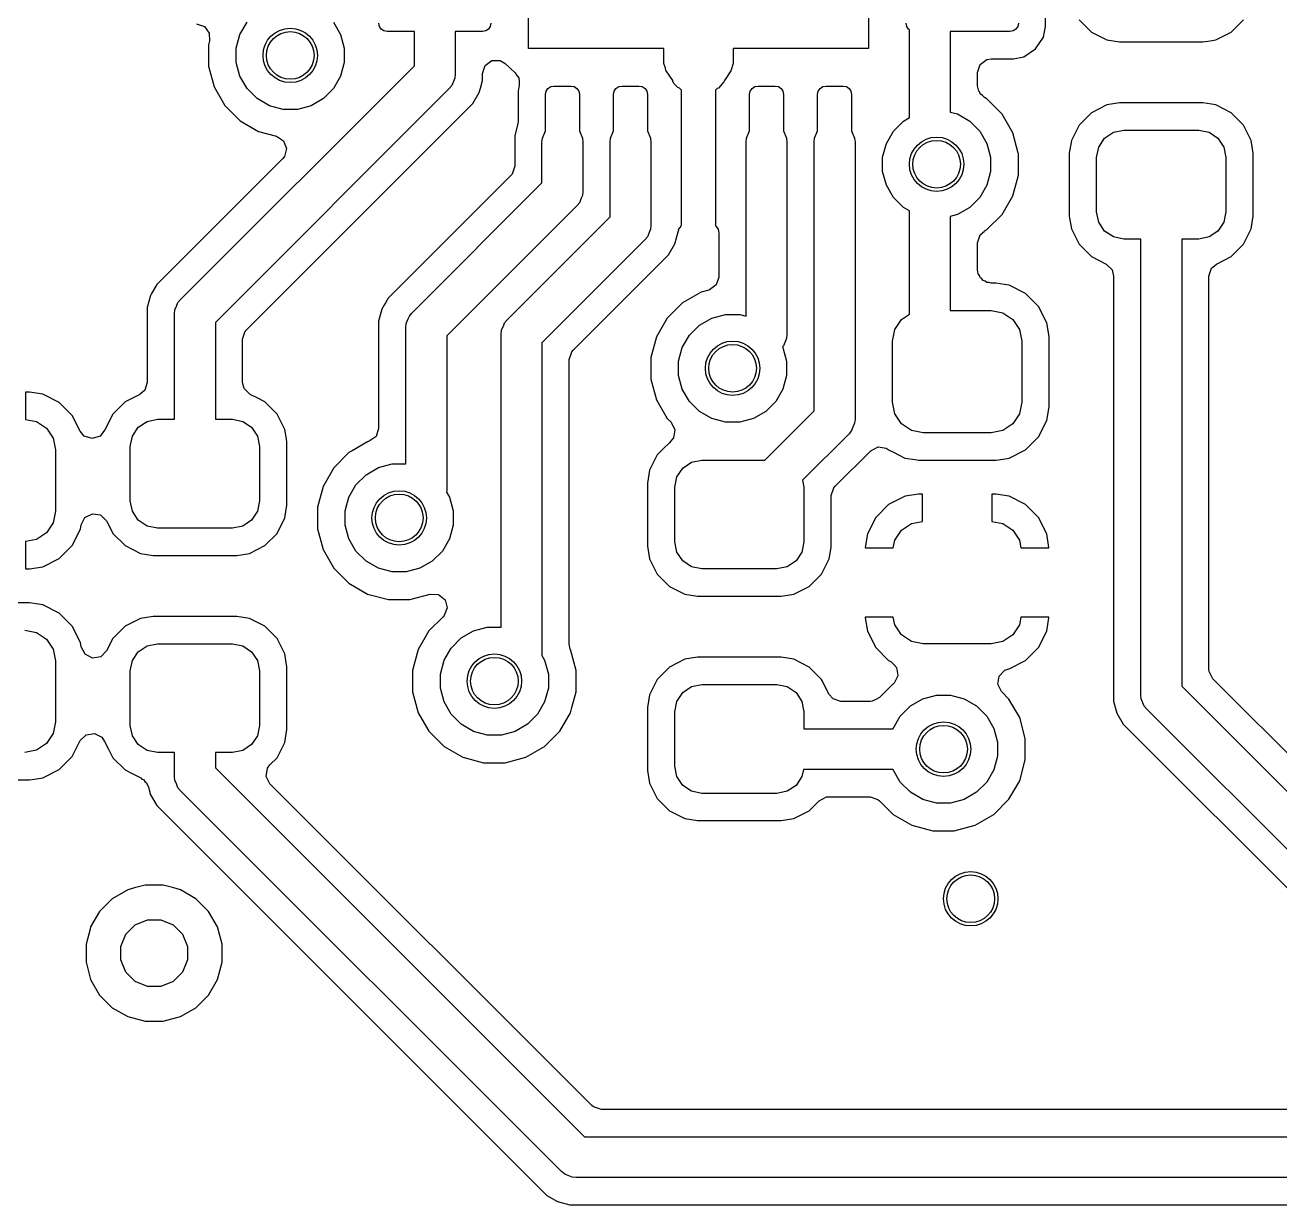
# Model space of a CAD drawing. Extents: x 5.36 to 6.5, y -4.55 to -3.35.
# Drawn here: x 5.8446 to 6.2075, y -4.3484 to -4.007 of the extents above; entities that cross this region are included whole.
import ezdxf

# ---------------------------------------------------------------- set-up
doc = ezdxf.new("R2010")
doc.units = 0
doc.header["$MEASUREMENT"] = 0
doc.layers.add('BLACK', color=7, linetype='CONTINUOUS')

msp = doc.modelspace()

# ---------------------------------------------------------------- linework, layer by layer
at = {"layer": 'BLACK', "linetype": 'CONTINUOUS'}
for p, q in [((5.99016, -4.01378), (5.99016, -3.91535)), ((6.08858, -3.91535), (6.08858, -4.01378)), ((6.13978, -4.00742), (6.13978, -4.00264)), ((5.89416, -4.00659), (5.89645, -4.00734)), ((5.90671, -4.00972), (5.90877, -4.00616)), ((5.93375, -4.00616), (5.93581, -4.00972)), ((5.94704, -4.00734), (5.94685, -4.0064)), ((5.97933, -4.0064), (5.97914, -4.00734)), ((6.0996, -4.00734), (6.09941, -4.0064)), ((6.13189, -4.0064), (6.1317, -4.00734)), ((6.14949, -4.00545), (6.15302, -4.00898)), ((6.19344, -4.00898), (6.19697, -4.00545)), ((5.89645, -4.00734), (5.89786, -4.00929)), ((5.89786, -4.00929), (5.89792, -4.0115)), ((5.90565, -4.01369), (5.90671, -4.00972)), ((5.93581, -4.00972), (5.93687, -4.01369)), ((5.94757, -4.00814), (5.94704, -4.00734)), ((5.94837, -4.00867), (5.94757, -4.00814)), ((5.94931, -4.00886), (5.94837, -4.00867)), ((5.95719, -4.00886), (5.94931, -4.00886)), ((5.95719, -4.01872), (5.95719, -4.00886)), ((5.97687, -4.00886), (5.969, -4.00886)), ((5.969, -4.00886), (5.969, -4.02116)), ((5.97781, -4.00867), (5.97687, -4.00886)), ((5.97861, -4.00814), (5.97781, -4.00867)), ((5.97914, -4.00734), (5.97861, -4.00814)), ((6.10013, -4.00814), (6.0996, -4.00734)), ((6.10039, -4.00831), (6.10013, -4.00814)), ((6.10039, -4.03375), (6.10039, -4.00831)), ((6.12943, -4.00886), (6.1122, -4.00886)), ((6.1122, -4.00886), (6.1122, -4.03214)), ((6.13037, -4.00867), (6.12943, -4.00886)), ((6.13117, -4.00814), (6.13037, -4.00867)), ((6.1317, -4.00734), (6.13117, -4.00814)), ((6.13689, -4.01386), (6.13918, -4.01044)), ((6.13918, -4.01044), (6.13978, -4.00742)), ((6.15302, -4.00898), (6.15747, -4.01125)), ((6.18899, -4.01125), (6.19344, -4.00898)), ((5.89792, -4.0115), (5.89762, -4.01264)), ((5.89762, -4.01264), (5.89762, -4.01886)), ((5.90565, -4.0178), (5.90565, -4.01369)), ((5.93687, -4.01369), (5.93687, -4.0178)), ((6.02937, -4.01378), (5.99016, -4.01378)), ((6.02937, -4.01806), (6.02937, -4.01378)), ((6.08858, -4.01378), (6.04937, -4.01378)), ((6.04937, -4.01378), (6.04937, -4.01806)), ((6.13347, -4.01615), (6.13689, -4.01386)), ((6.15747, -4.01125), (6.16116, -4.01183)), ((6.16116, -4.01183), (6.1853, -4.01183)), ((6.1853, -4.01183), (6.18738, -4.0115)), ((6.1853, -4.01183), (6.1853, -4.01183)), ((6.1853, -4.01183), (6.1853, -4.01183)), ((6.18738, -4.0115), (6.18899, -4.01125)), ((6.18899, -4.01125), (6.18899, -4.01125)), ((6.18899, -4.01125), (6.18899, -4.01125)), ((5.90671, -4.02177), (5.90565, -4.0178)), ((5.93687, -4.0178), (5.93581, -4.02177)), ((5.97763, -4.01865), (5.97958, -4.01724)), ((5.97958, -4.01724), (5.98199, -4.01724)), ((5.98199, -4.01724), (5.98343, -4.01808)), ((5.98343, -4.01808), (5.98633, -4.02075)), ((6.0298, -4.01946), (6.02937, -4.01806)), ((6.04937, -4.01806), (6.04871, -4.02022)), ((6.12084, -4.01836), (6.12279, -4.01694)), ((6.12279, -4.01694), (6.124, -4.01675)), ((6.124, -4.01675), (6.13045, -4.01675)), ((6.13045, -4.01675), (6.13347, -4.01615)), ((6.13045, -4.01675), (6.13045, -4.01675)), ((5.88952, -4.08638), (5.95719, -4.01872)), ((5.89762, -4.01886), (5.89923, -4.02487)), ((5.90877, -4.02533), (5.90671, -4.02177)), ((5.93581, -4.02177), (5.93375, -4.02533)), ((5.969, -4.02116), (5.96888, -4.02231)), ((5.97689, -4.02094), (5.97763, -4.01865)), ((5.97689, -4.02298), (5.97689, -4.02094)), ((5.98633, -4.02075), (5.98678, -4.02155)), ((5.98678, -4.02155), (5.98735, -4.02227)), ((6.02996, -4.02012), (6.0298, -4.01946)), ((6.02999, -4.02017), (6.02996, -4.02012)), ((6.0319, -4.02303), (6.02999, -4.02017)), ((6.04871, -4.02022), (6.04684, -4.02303)), ((6.1201, -4.02065), (6.12084, -4.01836)), ((6.1201, -4.02454), (6.1201, -4.02065)), ((5.89923, -4.02487), (5.90234, -4.03026)), ((5.96727, -4.02534), (5.89961, -4.093)), ((5.91167, -4.02824), (5.90877, -4.02533)), ((5.93375, -4.02533), (5.93085, -4.02824)), ((5.968, -4.02444), (5.96727, -4.02534)), ((5.96888, -4.02231), (5.968, -4.02444)), ((5.97595, -4.02649), (5.97629, -4.02521)), ((5.97629, -4.02521), (5.97689, -4.02298)), ((5.98752, -4.02438), (5.98719, -4.02605)), ((5.98735, -4.02227), (5.98738, -4.0226)), ((5.98738, -4.0226), (5.98752, -4.02285)), ((5.98752, -4.02285), (5.98744, -4.02346)), ((5.98744, -4.02346), (5.98752, -4.02438)), ((5.99527, -4.02613), (5.9958, -4.02533)), ((5.9958, -4.02533), (5.9966, -4.02479)), ((5.9966, -4.02479), (5.99754, -4.02461)), ((5.99754, -4.02461), (6.00246, -4.02461)), ((6.00246, -4.02461), (6.0034, -4.02479)), ((6.0034, -4.02479), (6.0042, -4.02533)), ((6.0042, -4.02533), (6.00473, -4.02613)), ((6.01495, -4.02613), (6.01548, -4.02533)), ((6.01548, -4.02533), (6.01628, -4.02479)), ((6.01628, -4.02479), (6.01722, -4.02461)), ((6.01722, -4.02461), (6.02215, -4.02461)), ((6.02215, -4.02461), (6.02309, -4.02479)), ((6.02309, -4.02479), (6.02389, -4.02533)), ((6.02389, -4.02533), (6.02442, -4.02613)), ((6.03196, -4.02334), (6.0319, -4.02303)), ((6.03234, -4.02395), (6.03196, -4.02334)), ((6.03336, -4.02504), (6.03234, -4.02395)), ((6.03387, -4.02521), (6.03336, -4.02504)), ((6.03445, -4.02579), (6.03387, -4.02521)), ((6.04476, -4.02532), (6.04429, -4.02579)), ((6.04513, -4.02521), (6.04476, -4.02532)), ((6.04669, -4.02338), (6.04513, -4.02521)), ((6.04684, -4.02303), (6.04669, -4.02338)), ((6.05432, -4.02613), (6.05485, -4.02533)), ((6.05485, -4.02533), (6.05565, -4.02479)), ((6.05565, -4.02479), (6.05659, -4.02461)), ((6.05659, -4.02461), (6.06152, -4.02461)), ((6.06152, -4.02461), (6.06246, -4.02479)), ((6.06246, -4.02479), (6.06326, -4.02533)), ((6.06326, -4.02533), (6.06379, -4.02613)), ((6.07401, -4.02613), (6.07454, -4.02533)), ((6.07454, -4.02533), (6.07534, -4.02479)), ((6.07534, -4.02479), (6.07628, -4.02461)), ((6.07628, -4.02461), (6.0812, -4.02461)), ((6.0812, -4.02461), (6.08214, -4.02479)), ((6.08214, -4.02479), (6.08294, -4.02533)), ((6.08294, -4.02533), (6.08347, -4.02613)), ((6.12044, -4.02612), (6.1201, -4.02454)), ((5.91523, -4.0303), (5.91167, -4.02824)), ((5.93085, -4.02824), (5.92729, -4.0303)), ((5.97413, -4.02963), (5.97595, -4.02649)), ((5.98719, -4.02605), (5.98719, -4.03484)), ((5.99508, -4.02707), (5.99527, -4.02613)), ((5.99508, -4.03759), (5.99508, -4.02707)), ((6.00473, -4.02613), (6.00492, -4.02707)), ((6.00492, -4.02707), (6.00492, -4.03759)), ((6.01476, -4.02707), (6.01495, -4.02613)), ((6.01476, -4.03759), (6.01476, -4.02707)), ((6.02442, -4.02613), (6.02461, -4.02707)), ((6.02461, -4.02707), (6.02461, -4.03759)), ((6.03445, -4.0648), (6.03445, -4.02579)), ((6.04429, -4.02579), (6.04429, -4.06502)), ((6.05413, -4.02707), (6.05432, -4.02613)), ((6.05413, -4.03759), (6.05413, -4.02707)), ((6.06379, -4.02613), (6.06398, -4.02707)), ((6.06398, -4.02707), (6.06398, -4.03759)), ((6.07382, -4.02707), (6.07401, -4.02613)), ((6.07382, -4.03759), (6.07382, -4.02707)), ((6.08347, -4.02613), (6.08366, -4.02707)), ((6.08366, -4.02707), (6.08366, -4.03759)), ((6.12071, -4.02643), (6.12044, -4.02612)), ((6.12084, -4.02683), (6.12071, -4.02643)), ((6.1215, -4.02731), (6.12084, -4.02683)), ((6.12205, -4.02791), (6.1215, -4.02731)), ((6.12256, -4.02821), (6.12205, -4.02791)), ((6.12276, -4.02833), (6.12256, -4.02821)), ((6.12717, -4.03273), (6.12276, -4.02833)), ((5.90234, -4.03026), (5.90674, -4.03467)), ((5.90864, -4.09513), (5.97413, -4.02963)), ((5.9192, -4.03136), (5.91523, -4.0303)), ((5.92332, -4.03136), (5.9192, -4.03136)), ((5.92729, -4.0303), (5.92332, -4.03136)), ((6.1122, -4.03214), (6.11427, -4.03269)), ((6.11427, -4.03269), (6.11783, -4.03475)), ((6.15302, -4.03236), (6.14949, -4.03589)), ((6.15747, -4.03009), (6.15302, -4.03236)), ((6.16116, -4.02951), (6.15747, -4.03009)), ((6.15747, -4.03009), (6.15747, -4.03009)), ((6.1853, -4.02951), (6.16116, -4.02951)), ((6.16116, -4.02951), (6.16116, -4.02951)), ((6.18899, -4.03009), (6.1853, -4.02951)), ((6.19344, -4.03236), (6.18899, -4.03009)), ((6.18899, -4.03009), (6.18899, -4.03009)), ((6.19697, -4.03589), (6.19344, -4.03236)), ((5.90674, -4.03467), (5.91213, -4.03778)), ((5.98705, -4.03585), (5.9862, -4.03903)), ((5.98719, -4.03484), (5.98705, -4.03585)), ((6.09575, -4.03766), (6.09866, -4.03475)), ((6.09866, -4.03475), (6.10039, -4.03375)), ((6.11783, -4.03475), (6.12074, -4.03766)), ((6.13028, -4.03812), (6.12717, -4.03273)), ((6.14949, -4.03589), (6.14722, -4.04034)), ((6.19924, -4.04034), (6.19697, -4.03589)), ((5.91213, -4.03778), (5.9173, -4.03916)), ((5.9173, -4.03916), (5.91932, -4.04048)), ((5.9862, -4.03903), (5.9862, -4.03903)), ((5.9862, -4.03903), (5.9862, -4.04779)), ((5.99409, -4.04085), (5.99421, -4.03969)), ((5.99421, -4.03969), (5.99508, -4.03759)), ((6.00492, -4.03759), (6.00579, -4.03969)), ((6.00579, -4.03969), (6.00591, -4.04085)), ((6.01378, -4.04085), (6.01389, -4.03969)), ((6.01389, -4.03969), (6.01476, -4.03759)), ((6.02461, -4.03759), (6.02548, -4.03969)), ((6.02548, -4.03969), (6.02559, -4.04085)), ((6.05315, -4.04085), (6.05326, -4.03969)), ((6.05326, -4.03969), (6.05413, -4.03759)), ((6.06398, -4.03759), (6.06485, -4.03969)), ((6.06485, -4.03969), (6.06496, -4.04085)), ((6.07283, -4.04085), (6.07295, -4.03969)), ((6.07295, -4.03969), (6.07382, -4.03759)), ((6.08366, -4.03759), (6.08453, -4.03969)), ((6.08453, -4.03969), (6.08465, -4.04085)), ((6.0937, -4.04122), (6.09575, -4.03766)), ((6.12074, -4.03766), (6.1228, -4.04122)), ((6.13186, -4.04403), (6.13028, -4.03812)), ((6.15513, -4.04226), (6.15683, -4.03971)), ((6.15683, -4.03971), (6.15939, -4.038)), ((6.15939, -4.038), (6.1624, -4.0374)), ((6.1624, -4.0374), (6.18406, -4.0374)), ((6.18406, -4.0374), (6.18707, -4.038)), ((6.18707, -4.038), (6.18962, -4.03971)), ((6.18962, -4.03971), (6.19133, -4.04226)), ((5.91932, -4.04048), (5.92019, -4.04272)), ((5.92019, -4.04272), (5.91956, -4.04505)), ((5.99409, -4.05267), (5.99409, -4.04085)), ((6.00591, -4.04085), (6.00591, -4.05512)), ((6.01378, -4.06251), (6.01378, -4.04085)), ((6.02559, -4.04085), (6.02559, -4.06496)), ((6.05315, -4.09118), (6.05315, -4.04085)), ((6.06496, -4.04085), (6.06496, -4.09648)), ((6.07283, -4.11862), (6.07283, -4.04085)), ((6.08465, -4.04085), (6.08465, -4.12106)), ((6.09263, -4.04519), (6.0937, -4.04122)), ((6.1228, -4.04122), (6.12386, -4.04519)), ((6.14722, -4.04034), (6.14663, -4.04403)), ((6.15453, -4.04528), (6.15513, -4.04226)), ((6.19133, -4.04226), (6.19193, -4.04528)), ((6.19982, -4.04403), (6.19924, -4.04034)), ((6.19924, -4.04034), (6.19924, -4.04034)), ((6.19924, -4.04034), (6.19924, -4.04034)), ((5.91905, -4.04568), (5.88266, -4.08208)), ((5.91956, -4.04505), (5.91905, -4.04568)), ((6.09263, -4.0493), (6.09263, -4.04519)), ((6.12386, -4.04519), (6.12386, -4.0493)), ((6.13189, -4.04413), (6.13186, -4.04403)), ((6.13189, -4.05036), (6.13189, -4.04413)), ((6.14663, -4.04403), (6.14663, -4.06226)), ((6.15453, -4.06102), (6.15453, -4.04528)), ((6.19193, -4.04528), (6.19193, -4.06102)), ((6.19982, -4.06226), (6.19982, -4.04403)), ((6.19982, -4.04403), (6.19982, -4.04403)), ((6.19982, -4.04403), (6.19982, -4.04403)), ((5.98506, -4.05054), (5.94959, -4.08602)), ((5.98546, -4.05008), (5.98506, -4.05054)), ((5.9862, -4.04779), (5.98546, -4.05008)), ((6.0937, -4.05327), (6.09263, -4.0493)), ((6.12386, -4.0493), (6.1228, -4.05327)), ((6.13028, -4.05637), (6.13189, -4.05036)), ((5.95645, -4.09031), (5.99409, -4.05267)), ((6.09575, -4.05683), (6.0937, -4.05327)), ((6.1228, -4.05327), (6.12074, -4.05683)), ((6.00545, -4.05709), (6.00491, -4.0584)), ((6.00579, -4.05627), (6.00545, -4.05709)), ((6.00591, -4.05512), (6.00579, -4.05627)), ((6.09866, -4.05974), (6.09575, -4.05683)), ((6.12074, -4.05683), (6.11783, -4.05974)), ((6.12717, -4.06176), (6.13028, -4.05637)), ((6.00418, -4.05929), (5.96654, -4.09693)), ((6.00491, -4.0584), (6.00418, -4.05929)), ((6.10039, -4.06074), (6.09866, -4.05974)), ((6.10039, -4.09061), (6.10039, -4.06074)), ((6.11783, -4.05974), (6.11427, -4.06179)), ((6.15513, -4.06404), (6.15453, -4.06102)), ((6.19193, -4.06102), (6.19133, -4.06404)), ((5.98401, -4.09228), (6.01378, -4.06251)), ((6.02559, -4.06496), (6.02548, -4.06611)), ((6.03414, -4.06545), (6.03445, -4.0648)), ((6.04429, -4.06502), (6.04441, -4.06521)), ((6.04441, -4.06521), (6.04505, -4.06607)), ((6.11427, -4.06179), (6.1122, -4.06235)), ((6.1122, -4.06235), (6.1122, -4.08957)), ((6.12276, -4.06616), (6.12717, -4.06176)), ((6.14663, -4.06226), (6.14663, -4.06226)), ((6.14663, -4.06226), (6.14722, -4.06596)), ((6.15683, -4.06659), (6.15513, -4.06404)), ((6.19133, -4.06404), (6.18962, -4.06659)), ((6.19924, -4.06596), (6.19982, -4.06226)), ((6.0246, -4.06824), (6.02386, -4.06914)), ((6.02542, -4.06625), (6.0246, -4.06824)), ((6.02548, -4.06611), (6.02542, -4.06625)), ((6.03254, -4.07029), (6.03348, -4.06678)), ((6.03348, -4.06678), (6.03355, -4.06653)), ((6.03348, -4.06678), (6.03348, -4.06678)), ((6.03355, -4.06653), (6.03361, -4.06655)), ((6.03361, -4.06655), (6.03363, -4.06652)), ((6.03362, -4.06617), (6.03414, -4.06545)), ((6.03363, -4.06652), (6.03362, -4.06617)), ((6.04505, -4.06607), (6.04508, -4.06625)), ((6.04508, -4.06625), (6.04513, -4.06632)), ((6.04513, -4.06632), (6.04512, -4.06648)), ((6.04512, -4.06648), (6.04526, -4.06731)), ((6.04526, -4.06731), (6.04526, -4.0799)), ((6.1201, -4.06995), (6.12084, -4.06766)), ((6.12084, -4.06766), (6.12205, -4.06658)), ((6.12205, -4.06658), (6.1221, -4.06655)), ((6.1221, -4.06655), (6.12276, -4.06616)), ((6.14722, -4.06596), (6.14722, -4.06596)), ((6.14722, -4.06596), (6.14949, -4.07041)), ((6.15939, -4.0683), (6.15683, -4.06659)), ((6.1624, -4.0689), (6.15939, -4.0683)), ((6.16732, -4.0689), (6.1624, -4.0689)), ((6.16732, -4.20079), (6.16732, -4.0689)), ((6.18406, -4.0689), (6.17913, -4.0689)), ((6.17913, -4.0689), (6.17913, -4.19834)), ((6.18707, -4.0683), (6.18406, -4.0689)), ((6.18962, -4.06659), (6.18707, -4.0683)), ((6.19697, -4.07041), (6.19924, -4.06596)), ((6.02386, -4.06914), (5.99409, -4.0989)), ((6.03073, -4.07343), (6.03254, -4.07029)), ((6.1201, -4.07778), (6.1201, -4.06995)), ((6.14949, -4.07041), (6.15302, -4.07394)), ((6.19344, -4.07394), (6.19697, -4.07041)), ((6.00313, -4.10103), (6.03073, -4.07343)), ((6.15302, -4.07394), (6.1573, -4.07612)), ((6.1573, -4.07612), (6.159, -4.07782)), ((6.18777, -4.0773), (6.18916, -4.07612)), ((6.18916, -4.07612), (6.19344, -4.07394)), ((6.12029, -4.07898), (6.1201, -4.07778)), ((6.12065, -4.07948), (6.12029, -4.07898)), ((6.12084, -4.08007), (6.12065, -4.07948)), ((6.159, -4.07782), (6.15943, -4.07959)), ((6.15943, -4.07959), (6.15943, -4.2026)), ((6.18703, -4.07959), (6.18777, -4.0773)), ((6.18703, -4.19346), (6.18703, -4.07959)), ((5.88266, -4.08208), (5.88114, -4.0847)), ((6.04451, -4.08219), (6.04256, -4.08361)), ((6.04526, -4.0799), (6.04451, -4.08219)), ((6.12134, -4.08043), (6.12084, -4.08007)), ((6.12171, -4.08093), (6.12134, -4.08043)), ((6.12229, -4.08112), (6.12171, -4.08093)), ((6.12279, -4.08148), (6.12229, -4.08112)), ((6.12341, -4.08148), (6.12279, -4.08148)), ((6.124, -4.08167), (6.12341, -4.08148)), ((6.12533, -4.08167), (6.124, -4.08167)), ((6.12789, -4.08208), (6.12533, -4.08167)), ((6.12533, -4.08167), (6.12533, -4.08167)), ((6.12926, -4.08229), (6.12789, -4.08208)), ((6.13398, -4.0847), (6.12926, -4.08229)), ((6.12926, -4.08229), (6.12926, -4.08229)), ((6.12926, -4.08229), (6.12926, -4.08229)), ((5.88084, -4.08522), (5.8799, -4.08873)), ((5.88114, -4.0847), (5.88084, -4.08522)), ((5.88084, -4.08522), (5.88084, -4.08522)), ((5.88084, -4.08522), (5.88084, -4.08522)), ((5.88879, -4.08727), (5.88952, -4.08638)), ((5.94919, -4.0867), (5.9488, -4.08738)), ((5.94959, -4.08602), (5.94919, -4.0867)), ((6.04011, -4.08427), (6.03472, -4.08738)), ((6.04237, -4.08366), (6.04011, -4.08427)), ((6.04011, -4.08427), (6.04011, -4.08427)), ((6.04011, -4.08427), (6.04011, -4.08427)), ((6.04256, -4.08361), (6.04237, -4.08366)), ((6.13399, -4.0847), (6.13398, -4.0847)), ((6.13774, -4.08846), (6.13399, -4.0847)), ((5.8799, -4.08873), (5.8799, -4.08873)), ((5.8799, -4.08873), (5.8799, -4.11037)), ((5.8878, -4.09055), (5.88791, -4.0894)), ((5.8878, -4.12106), (5.8878, -4.09055)), ((5.88791, -4.0894), (5.88835, -4.08833)), ((5.88835, -4.08833), (5.88879, -4.08727)), ((5.94777, -4.08916), (5.94701, -4.09201)), ((5.94852, -4.08787), (5.94777, -4.08916)), ((5.94777, -4.08916), (5.94777, -4.08916)), ((5.94777, -4.08916), (5.94777, -4.08916)), ((5.9488, -4.08738), (5.94852, -4.08787)), ((5.95572, -4.09121), (5.95645, -4.09031)), ((6.03472, -4.08738), (6.03031, -4.09178)), ((6.04321, -4.09175), (6.04718, -4.09069)), ((6.04718, -4.09069), (6.05129, -4.09069)), ((6.05129, -4.09069), (6.05315, -4.09118)), ((6.09807, -4.09216), (6.10039, -4.09061)), ((6.1122, -4.08957), (6.12402, -4.08957)), ((6.12402, -4.08957), (6.12741, -4.09024)), ((6.12741, -4.09024), (6.13028, -4.09216)), ((6.14015, -4.09318), (6.13774, -4.08846)), ((6.13774, -4.08846), (6.13774, -4.08846)), ((5.89961, -4.093), (5.89961, -4.12106)), ((5.94701, -4.09201), (5.94683, -4.09267)), ((5.94683, -4.09267), (5.94683, -4.12373)), ((5.95472, -4.09449), (5.95484, -4.09334)), ((5.95484, -4.09334), (5.95539, -4.09201)), ((5.95539, -4.09201), (5.95572, -4.09121)), ((5.9824, -4.0953), (5.98302, -4.09381)), ((5.98302, -4.09381), (5.98328, -4.09318)), ((5.98328, -4.09318), (5.98401, -4.09228)), ((6.03031, -4.09178), (6.0272, -4.09717)), ((6.03674, -4.09671), (6.03965, -4.09381)), ((6.03965, -4.09381), (6.04321, -4.09175)), ((6.09615, -4.09504), (6.09807, -4.09216)), ((6.13028, -4.09216), (6.1322, -4.09504)), ((6.14077, -4.09711), (6.14015, -4.09318)), ((6.14015, -4.09318), (6.14015, -4.09318)), ((6.14015, -4.09318), (6.14015, -4.09318)), ((5.9075, -4.09788), (5.90824, -4.09559)), ((5.9075, -4.11037), (5.9075, -4.09788)), ((5.90824, -4.09559), (5.90864, -4.09513)), ((5.95472, -4.13399), (5.95472, -4.09449)), ((5.96654, -4.09693), (5.96654, -4.14175)), ((5.98228, -4.09646), (5.9824, -4.0953)), ((5.98228, -4.18124), (5.98228, -4.09646)), ((6.0272, -4.09717), (6.02559, -4.10319)), ((6.03468, -4.10027), (6.03674, -4.09671)), ((6.06474, -4.09788), (6.06397, -4.09976)), ((6.06485, -4.09763), (6.06474, -4.09788)), ((6.06496, -4.09648), (6.06485, -4.09763)), ((6.09547, -4.09843), (6.09615, -4.09504)), ((6.1322, -4.09504), (6.13287, -4.09843)), ((6.14077, -4.11746), (6.14077, -4.09711)), ((5.99409, -4.0989), (5.99409, -4.18898)), ((6.00199, -4.10379), (6.00273, -4.1015)), ((6.00273, -4.1015), (6.00313, -4.10103)), ((6.03362, -4.10424), (6.03468, -4.10027)), ((6.06397, -4.09976), (6.06368, -4.1001)), ((6.06368, -4.1001), (6.06378, -4.10027)), ((6.06378, -4.10027), (6.06485, -4.10424)), ((6.09547, -4.11614), (6.09547, -4.09843)), ((6.13287, -4.09843), (6.13287, -4.11614)), ((6.00199, -4.13951), (6.00199, -4.10379)), ((6.02559, -4.10319), (6.02559, -4.10941)), ((6.03362, -4.10835), (6.03362, -4.10424)), ((6.06485, -4.10424), (6.06485, -4.10835)), ((6.03468, -4.11233), (6.03362, -4.10835)), ((6.06485, -4.10835), (6.06378, -4.11233)), ((5.8799, -4.11037), (5.87916, -4.11266)), ((5.90792, -4.11214), (5.9075, -4.11037)), ((5.90963, -4.11384), (5.90792, -4.11214)), ((6.02559, -4.10941), (6.0272, -4.11542)), ((6.03674, -4.11589), (6.03468, -4.11233)), ((6.06378, -4.11233), (6.06173, -4.11589)), ((5.84581, -4.11319), (5.84465, -4.11319)), ((5.84465, -4.11319), (5.84465, -4.11319)), ((5.84465, -4.11319), (5.84465, -4.12109)), ((5.84972, -4.11381), (5.84581, -4.11319)), ((5.85445, -4.11622), (5.84972, -4.11381)), ((5.84972, -4.11381), (5.84972, -4.11381)), ((5.87349, -4.11602), (5.86996, -4.11955)), ((5.87777, -4.11384), (5.87349, -4.11602)), ((5.87916, -4.11266), (5.87777, -4.11384)), ((5.91187, -4.11498), (5.90963, -4.11384)), ((5.91391, -4.11602), (5.91187, -4.11498)), ((5.91744, -4.11955), (5.91391, -4.11602)), ((6.0272, -4.11542), (6.03031, -4.12082)), ((6.03965, -4.11879), (6.03674, -4.11589)), ((6.06173, -4.11589), (6.05882, -4.11879)), ((6.09615, -4.11953), (6.09547, -4.11614)), ((6.13287, -4.11614), (6.1322, -4.11953)), ((5.85819, -4.11996), (5.85445, -4.11622)), ((5.86996, -4.11955), (5.86755, -4.12428)), ((5.91971, -4.124), (5.91744, -4.11955)), ((6.04321, -4.12085), (6.03965, -4.11879)), ((6.05882, -4.11879), (6.05526, -4.12085)), ((6.05858, -4.13287), (6.07283, -4.11862)), ((6.09807, -4.12241), (6.09615, -4.11953)), ((6.1322, -4.11953), (6.13028, -4.12241)), ((6.14015, -4.12138), (6.14077, -4.11746)), ((5.84465, -4.12109), (5.84788, -4.12174)), ((5.84788, -4.12174), (5.85075, -4.12366)), ((5.86052, -4.12453), (5.85819, -4.11996)), ((5.8756, -4.12592), (5.87731, -4.12337)), ((5.87731, -4.12337), (5.87986, -4.12166)), ((5.87986, -4.12166), (5.88287, -4.12106)), ((5.88287, -4.12106), (5.8878, -4.12106)), ((5.89961, -4.12106), (5.90453, -4.12106)), ((5.90453, -4.12106), (5.90754, -4.12166)), ((5.90754, -4.12166), (5.9101, -4.12337)), ((5.9101, -4.12337), (5.9118, -4.12592)), ((6.03031, -4.12082), (6.03143, -4.12193)), ((6.03143, -4.12193), (6.03252, -4.12408)), ((6.04718, -4.12191), (6.04321, -4.12085)), ((6.05129, -4.12191), (6.04718, -4.12191)), ((6.05526, -4.12085), (6.05129, -4.12191)), ((6.08405, -4.12337), (6.08365, -4.12434)), ((6.08453, -4.12222), (6.08405, -4.12337)), ((6.08465, -4.12106), (6.08453, -4.12222)), ((6.10094, -4.12433), (6.09807, -4.12241)), ((6.13028, -4.12241), (6.12741, -4.12433)), ((6.13774, -4.12611), (6.14015, -4.12138)), ((5.85075, -4.12366), (5.85267, -4.12653)), ((5.85267, -4.12653), (5.85335, -4.12992)), ((5.8617, -4.12592), (5.86052, -4.12453)), ((5.864, -4.12666), (5.8617, -4.12592)), ((5.86629, -4.12592), (5.864, -4.12666)), ((5.8675, -4.12425), (5.86629, -4.12592)), ((5.86755, -4.12428), (5.8675, -4.12425)), ((5.875, -4.12894), (5.8756, -4.12592)), ((5.9118, -4.12592), (5.9124, -4.12894)), ((5.92014, -4.12672), (5.91971, -4.124)), ((5.91971, -4.124), (5.91971, -4.124)), ((5.91971, -4.124), (5.91971, -4.124)), ((5.9203, -4.1277), (5.92014, -4.12672)), ((5.94609, -4.12602), (5.94414, -4.12744)), ((5.94683, -4.12373), (5.94609, -4.12602)), ((6.03214, -4.12645), (6.03117, -4.1276)), ((6.03252, -4.12408), (6.03214, -4.12645)), ((6.08292, -4.12524), (6.06947, -4.13868)), ((6.08365, -4.12434), (6.08292, -4.12524)), ((6.10433, -4.125), (6.10094, -4.12433)), ((6.12402, -4.125), (6.10433, -4.125)), ((6.12741, -4.12433), (6.12402, -4.125)), ((6.13399, -4.12986), (6.13774, -4.12611)), ((5.85335, -4.12992), (5.85335, -4.14764)), ((5.875, -4.14469), (5.875, -4.12894)), ((5.9124, -4.12894), (5.9124, -4.14469)), ((5.9203, -4.14593), (5.9203, -4.1277)), ((5.93826, -4.13069), (5.93386, -4.13509)), ((5.93919, -4.13015), (5.93826, -4.13069)), ((5.94365, -4.12758), (5.93919, -4.13015)), ((5.94394, -4.1275), (5.94365, -4.12758)), ((5.94414, -4.12744), (5.94394, -4.1275)), ((6.02927, -4.12954), (6.02744, -4.13136)), ((6.03097, -4.12783), (6.02927, -4.12954)), ((6.03119, -4.12762), (6.03097, -4.12783)), ((6.03097, -4.12783), (6.03097, -4.12783)), ((6.03117, -4.1276), (6.03119, -4.12762)), ((6.07892, -4.1404), (6.08917, -4.13015)), ((6.08917, -4.13015), (6.09131, -4.12906)), ((6.09131, -4.12906), (6.09369, -4.12944)), ((6.09369, -4.12944), (6.09421, -4.12976)), ((6.09421, -4.12976), (6.09436, -4.12986)), ((6.09436, -4.12986), (6.09436, -4.12986)), ((6.09436, -4.12986), (6.09575, -4.13057)), ((6.09575, -4.13057), (6.09909, -4.13227)), ((6.12926, -4.13227), (6.13399, -4.12986)), ((5.94675, -4.13506), (5.95072, -4.13399)), ((5.95072, -4.13399), (5.95472, -4.13399)), ((6.02744, -4.13136), (6.02517, -4.13581)), ((6.03479, -4.13518), (6.03734, -4.13347)), ((6.03734, -4.13347), (6.04035, -4.13287)), ((6.04035, -4.13287), (6.05858, -4.13287)), ((6.09909, -4.13227), (6.09909, -4.13227)), ((6.09909, -4.13227), (6.09909, -4.13227)), ((6.09909, -4.13227), (6.10207, -4.13274)), ((6.10207, -4.13274), (6.10301, -4.13289)), ((6.10301, -4.13289), (6.10301, -4.13289)), ((6.10301, -4.13289), (6.12533, -4.13289)), ((6.12533, -4.13289), (6.12618, -4.13276)), ((6.12618, -4.13276), (6.12926, -4.13227)), ((5.93386, -4.13509), (5.93075, -4.14048)), ((5.94028, -4.14002), (5.94319, -4.13711)), ((5.94319, -4.13711), (5.94675, -4.13506)), ((6.02517, -4.13581), (6.02459, -4.13951)), ((6.03248, -4.14075), (6.03308, -4.13773)), ((6.03308, -4.13773), (6.03479, -4.13518)), ((5.93075, -4.14048), (5.92913, -4.14649)), ((5.93823, -4.14358), (5.94028, -4.14002)), ((6.00199, -4.18609), (6.00199, -4.13951)), ((6.02459, -4.13951), (6.02459, -4.15774)), ((6.03248, -4.1565), (6.03248, -4.14075)), ((6.06947, -4.13868), (6.06988, -4.14075)), ((6.06988, -4.14075), (6.06988, -4.1565)), ((6.07778, -4.14316), (6.07852, -4.14087)), ((6.07852, -4.14087), (6.07892, -4.1404)), ((5.8756, -4.1477), (5.875, -4.14469)), ((5.9124, -4.14469), (5.9118, -4.1477)), ((5.93716, -4.14755), (5.93823, -4.14358)), ((5.96654, -4.14175), (5.9665, -4.14214)), ((5.9665, -4.14214), (5.96733, -4.14358)), ((5.96733, -4.14358), (5.96839, -4.14755)), ((6.07778, -4.15774), (6.07778, -4.14316)), ((6.0991, -4.14334), (6.09437, -4.14574)), ((6.10301, -4.14272), (6.0991, -4.14334)), ((6.0991, -4.14334), (6.0991, -4.14334)), ((6.10417, -4.14272), (6.10301, -4.14272)), ((6.10301, -4.14272), (6.10301, -4.14272)), ((6.10417, -4.15062), (6.10417, -4.14272)), ((6.10417, -4.14272), (6.10417, -4.14272)), ((6.12533, -4.14272), (6.12417, -4.14272)), ((6.12417, -4.14272), (6.12417, -4.14272)), ((6.12417, -4.14272), (6.12417, -4.15062)), ((6.12925, -4.14334), (6.12533, -4.14272)), ((6.13397, -4.14574), (6.12925, -4.14334)), ((6.12925, -4.14334), (6.12925, -4.14334)), ((5.85335, -4.14764), (5.85267, -4.15103)), ((5.86189, -4.14947), (5.86404, -4.14838)), ((5.86404, -4.14838), (5.86642, -4.14876)), ((5.86642, -4.14876), (5.86812, -4.15046)), ((5.87731, -4.15025), (5.8756, -4.1477)), ((5.9118, -4.1477), (5.9101, -4.15025)), ((5.91971, -4.14962), (5.9203, -4.14593)), ((5.92913, -4.14649), (5.92913, -4.15272)), ((5.93716, -4.15166), (5.93716, -4.14755)), ((5.96839, -4.14755), (5.96839, -4.15166)), ((6.09437, -4.14574), (6.09063, -4.14949)), ((6.13772, -4.14949), (6.13397, -4.14574)), ((5.85267, -4.15103), (5.85075, -4.1539)), ((5.8606, -4.15287), (5.8608, -4.15162)), ((5.8608, -4.15162), (5.86189, -4.14947)), ((5.86812, -4.15046), (5.86812, -4.15046)), ((5.86812, -4.15046), (5.86904, -4.15227)), ((5.86904, -4.15227), (5.86996, -4.15407)), ((5.87986, -4.15196), (5.87731, -4.15025)), ((5.88287, -4.15256), (5.87986, -4.15196)), ((5.90754, -4.15196), (5.90453, -4.15256)), ((5.9101, -4.15025), (5.90754, -4.15196)), ((5.91744, -4.15407), (5.91971, -4.14962)), ((5.93823, -4.15563), (5.93716, -4.15166)), ((5.96839, -4.15166), (5.96733, -4.15563)), ((6.09063, -4.14949), (6.08822, -4.15421)), ((6.09807, -4.15319), (6.10094, -4.15126)), ((6.10094, -4.15126), (6.10417, -4.15062)), ((6.12417, -4.15062), (6.12741, -4.15126)), ((6.12741, -4.15126), (6.13028, -4.15319)), ((6.14013, -4.15421), (6.13772, -4.14949)), ((5.84788, -4.15582), (5.84465, -4.15646)), ((5.85075, -4.1539), (5.84788, -4.15582)), ((5.85819, -4.1576), (5.8606, -4.15287)), ((5.8606, -4.15287), (5.8606, -4.15287)), ((5.86996, -4.15407), (5.87349, -4.1576)), ((5.90453, -4.15256), (5.88287, -4.15256)), ((5.91391, -4.1576), (5.91744, -4.15407)), ((5.92913, -4.15272), (5.93075, -4.15873)), ((5.94028, -4.15919), (5.93823, -4.15563)), ((5.96733, -4.15563), (5.96527, -4.15919)), ((6.08822, -4.15421), (6.0876, -4.15813)), ((6.0957, -4.15831), (6.09615, -4.15606)), ((6.09615, -4.15606), (6.09807, -4.15319)), ((6.13028, -4.15319), (6.1322, -4.15606)), ((6.1322, -4.15606), (6.13265, -4.15831)), ((6.14075, -4.15813), (6.14013, -4.15421)), ((6.14013, -4.15421), (6.14013, -4.15421)), ((5.84465, -4.15646), (5.84465, -4.16437)), ((5.85445, -4.16134), (5.85819, -4.1576)), ((5.87349, -4.1576), (5.87794, -4.15987)), ((5.90946, -4.15987), (5.91391, -4.1576)), ((5.93075, -4.15873), (5.93386, -4.16412)), ((5.94319, -4.1621), (5.94028, -4.15919)), ((5.96527, -4.15919), (5.96236, -4.1621)), ((6.02459, -4.15774), (6.02459, -4.15774)), ((6.02459, -4.15774), (6.02517, -4.16143)), ((6.03308, -4.15951), (6.03248, -4.1565)), ((6.03479, -4.16206), (6.03308, -4.15951)), ((6.06928, -4.15951), (6.06758, -4.16206)), ((6.06988, -4.1565), (6.06928, -4.15951)), ((6.07719, -4.16143), (6.07771, -4.15813)), ((6.07771, -4.15813), (6.07778, -4.15774)), ((6.0876, -4.15813), (6.0876, -4.15831)), ((6.0876, -4.15831), (6.0876, -4.15831)), ((6.0876, -4.15831), (6.0957, -4.15831)), ((6.13265, -4.15831), (6.14075, -4.15831)), ((6.14075, -4.15831), (6.14075, -4.15813)), ((6.14075, -4.15831), (6.14075, -4.15831)), ((5.84972, -4.16375), (5.85445, -4.16134)), ((5.87794, -4.15987), (5.88163, -4.16045)), ((5.88163, -4.16045), (5.90577, -4.16045)), ((5.90577, -4.16045), (5.90761, -4.16016)), ((5.90577, -4.16045), (5.90577, -4.16045)), ((5.90577, -4.16045), (5.90577, -4.16045)), ((5.90761, -4.16016), (5.90946, -4.15987)), ((5.90946, -4.15987), (5.90946, -4.15987)), ((5.90946, -4.15987), (5.90946, -4.15987)), ((5.94675, -4.16416), (5.94319, -4.1621)), ((5.96236, -4.1621), (5.9588, -4.16416)), ((6.02517, -4.16143), (6.02517, -4.16143)), ((6.02517, -4.16143), (6.02744, -4.16588)), ((6.03734, -4.16377), (6.03479, -4.16206)), ((6.06758, -4.16206), (6.06502, -4.16377)), ((6.07492, -4.16588), (6.07719, -4.16143)), ((5.84465, -4.16437), (5.84465, -4.16437)), ((5.84465, -4.16437), (5.84581, -4.16437)), ((5.84581, -4.16437), (5.84972, -4.16375)), ((5.84972, -4.16375), (5.84972, -4.16375)), ((5.93386, -4.16412), (5.93826, -4.16852)), ((5.95072, -4.16522), (5.94675, -4.16416)), ((5.95483, -4.16522), (5.95072, -4.16522)), ((5.9588, -4.16416), (5.95483, -4.16522)), ((6.02744, -4.16588), (6.03097, -4.16941)), ((6.04035, -4.16437), (6.03734, -4.16377)), ((6.06201, -4.16437), (6.04035, -4.16437)), ((6.06502, -4.16377), (6.06201, -4.16437)), ((6.07139, -4.16941), (6.07492, -4.16588)), ((5.93826, -4.16852), (5.94365, -4.17164)), ((6.03097, -4.16941), (6.03542, -4.17168)), ((6.06694, -4.17168), (6.07139, -4.16941)), ((5.84581, -4.17419), (5.82348, -4.17419)), ((5.84842, -4.17461), (5.84581, -4.17419)), ((5.84581, -4.17419), (5.84581, -4.17419)), ((5.94365, -4.17164), (5.94966, -4.17325)), ((5.94966, -4.17325), (5.94966, -4.17325)), ((5.94966, -4.17325), (5.95589, -4.17325)), ((5.95589, -4.17325), (5.96177, -4.17167)), ((5.95589, -4.17325), (5.95589, -4.17325)), ((5.96177, -4.17167), (5.96418, -4.1718)), ((5.96418, -4.1718), (5.96605, -4.17331)), ((5.96605, -4.17331), (5.96668, -4.17564)), ((6.03542, -4.17168), (6.03911, -4.17226)), ((6.03911, -4.17226), (6.06325, -4.17226)), ((6.06325, -4.17226), (6.06509, -4.17197)), ((6.06325, -4.17226), (6.06325, -4.17226)), ((6.06325, -4.17226), (6.06325, -4.17226)), ((6.06509, -4.17197), (6.06694, -4.17168)), ((6.06694, -4.17168), (6.06694, -4.17168)), ((6.06694, -4.17168), (6.06694, -4.17168)), ((5.84973, -4.17481), (5.84842, -4.17461)), ((5.85446, -4.17722), (5.84973, -4.17481)), ((5.84973, -4.17481), (5.84973, -4.17481)), ((5.84973, -4.17481), (5.84973, -4.17481)), ((5.85821, -4.18098), (5.85446, -4.17722)), ((5.85446, -4.17722), (5.85446, -4.17722)), ((5.96581, -4.17789), (5.96554, -4.17819)), ((5.96668, -4.17564), (5.96581, -4.17789)), ((5.86062, -4.1857), (5.85821, -4.18098)), ((5.85821, -4.18098), (5.85821, -4.18098)), ((5.87349, -4.18098), (5.86996, -4.18451)), ((5.87794, -4.17871), (5.87349, -4.18098)), ((5.88163, -4.17813), (5.87794, -4.17871)), ((5.87794, -4.17871), (5.87794, -4.17871)), ((5.90577, -4.17813), (5.88163, -4.17813)), ((5.88163, -4.17813), (5.88163, -4.17813)), ((5.90946, -4.17871), (5.90577, -4.17813)), ((5.91391, -4.18098), (5.90946, -4.17871)), ((5.90946, -4.17871), (5.90946, -4.17871)), ((5.91744, -4.18451), (5.91391, -4.18098)), ((5.96554, -4.17819), (5.9614, -4.18233)), ((5.97429, -4.1823), (5.97826, -4.18124)), ((5.97826, -4.18124), (5.98228, -4.18124)), ((6.0957, -4.17831), (6.0876, -4.17831)), ((6.0876, -4.17831), (6.0876, -4.17831)), ((6.0876, -4.17831), (6.0876, -4.17848)), ((6.0876, -4.17848), (6.0876, -4.17848)), ((6.0876, -4.17848), (6.08822, -4.1824)), ((6.09615, -4.18056), (6.0957, -4.17831)), ((6.09807, -4.18343), (6.09615, -4.18056)), ((6.1322, -4.18056), (6.13028, -4.18343)), ((6.13265, -4.17831), (6.1322, -4.18056)), ((6.14075, -4.17831), (6.13265, -4.17831)), ((6.14013, -4.1824), (6.14075, -4.17848)), ((6.14075, -4.17848), (6.14075, -4.17831)), ((6.14075, -4.17831), (6.14075, -4.17831)), ((5.84449, -4.18209), (5.84788, -4.18276)), ((5.84788, -4.18276), (5.85075, -4.18468)), ((5.85075, -4.18468), (5.85267, -4.18755)), ((5.86996, -4.18451), (5.86814, -4.18809)), ((5.91971, -4.18896), (5.91744, -4.18451)), ((5.9614, -4.18233), (5.95828, -4.18773)), ((5.9614, -4.18233), (5.9614, -4.18233)), ((5.9614, -4.18233), (5.9614, -4.18233)), ((5.96782, -4.18726), (5.97073, -4.18436)), ((5.97073, -4.18436), (5.97429, -4.1823)), ((6.08822, -4.1824), (6.08822, -4.1824)), ((6.08822, -4.1824), (6.09063, -4.18712)), ((6.10094, -4.18535), (6.09807, -4.18343)), ((6.13028, -4.18343), (6.12741, -4.18535)), ((6.13772, -4.18712), (6.14013, -4.1824)), ((5.85267, -4.18755), (5.85335, -4.19094)), ((5.86081, -4.18693), (5.86062, -4.1857)), ((5.86062, -4.1857), (5.86062, -4.1857)), ((5.86191, -4.18908), (5.86081, -4.18693)), ((5.86814, -4.18809), (5.86643, -4.18979)), ((5.8756, -4.19088), (5.87731, -4.18833)), ((5.87731, -4.18833), (5.87986, -4.18662)), ((5.87986, -4.18662), (5.88287, -4.18602)), ((5.88287, -4.18602), (5.90453, -4.18602)), ((5.90453, -4.18602), (5.90754, -4.18662)), ((5.90754, -4.18662), (5.9101, -4.18833)), ((5.9101, -4.18833), (5.9118, -4.19088)), ((5.95828, -4.18773), (5.95667, -4.19374)), ((5.96577, -4.19082), (5.96782, -4.18726)), ((6.00228, -4.18758), (6.00199, -4.18609)), ((6.00235, -4.18772), (6.00228, -4.18758)), ((6.00235, -4.18773), (6.00235, -4.18773)), ((6.00235, -4.18773), (6.00235, -4.18772)), ((6.00396, -4.19374), (6.00235, -4.18773)), ((6.09063, -4.18712), (6.09437, -4.19087)), ((6.10433, -4.18602), (6.10094, -4.18535)), ((6.12402, -4.18602), (6.10433, -4.18602)), ((6.12741, -4.18535), (6.12402, -4.18602)), ((6.13397, -4.19087), (6.13772, -4.18712)), ((5.85335, -4.19094), (5.85335, -4.20866)), ((5.86405, -4.19017), (5.86191, -4.18908)), ((5.86643, -4.18979), (5.86405, -4.19017)), ((5.875, -4.1939), (5.8756, -4.19088)), ((5.9118, -4.19088), (5.9124, -4.1939)), ((5.92001, -4.19087), (5.91971, -4.18896)), ((5.91971, -4.18896), (5.91971, -4.18896)), ((5.91971, -4.18896), (5.91971, -4.18896)), ((5.9203, -4.19266), (5.92001, -4.19087)), ((5.9647, -4.19479), (5.96577, -4.19082)), ((5.99409, -4.18898), (5.99405, -4.18942)), ((5.99405, -4.18942), (5.99486, -4.19082)), ((5.99486, -4.19082), (5.99593, -4.19479)), ((6.03542, -4.19053), (6.03097, -4.19279)), ((6.03911, -4.18994), (6.03542, -4.19053)), ((6.03542, -4.19053), (6.03542, -4.19053)), ((6.06325, -4.18994), (6.03911, -4.18994)), ((6.03911, -4.18994), (6.03911, -4.18994)), ((6.06694, -4.19053), (6.06325, -4.18994)), ((6.07139, -4.19279), (6.06694, -4.19053)), ((6.06694, -4.19053), (6.06694, -4.19053)), ((6.09437, -4.19087), (6.09496, -4.19117)), ((6.09496, -4.19117), (6.09496, -4.19117)), ((6.09496, -4.19117), (6.09497, -4.19117)), ((6.09497, -4.19117), (6.09582, -4.19203)), ((6.09582, -4.19203), (6.09667, -4.19287)), ((6.12925, -4.19328), (6.13397, -4.19087)), ((5.875, -4.20965), (5.875, -4.1939)), ((5.9124, -4.1939), (5.9124, -4.20965)), ((5.9203, -4.21089), (5.9203, -4.19266)), ((5.95667, -4.19374), (5.95667, -4.19996)), ((5.9647, -4.19891), (5.9647, -4.19479)), ((5.99593, -4.19479), (5.99593, -4.19891)), ((6.00396, -4.19996), (6.00396, -4.19374)), ((6.03097, -4.19279), (6.02744, -4.19633)), ((6.07492, -4.19633), (6.07139, -4.19279)), ((6.09703, -4.19528), (6.09595, -4.1974)), ((6.09667, -4.19287), (6.09667, -4.19288)), ((6.09667, -4.19288), (6.09667, -4.19288)), ((6.09667, -4.19288), (6.09686, -4.19408)), ((6.09686, -4.19408), (6.09704, -4.19525)), ((6.09704, -4.19526), (6.09703, -4.19528)), ((6.09704, -4.19525), (6.09704, -4.19526)), ((6.09704, -4.19526), (6.09704, -4.19526)), ((6.12594, -4.19775), (6.12631, -4.19537)), ((6.12631, -4.19537), (6.12802, -4.19367)), ((6.12802, -4.19367), (6.12918, -4.19329)), ((6.12918, -4.19329), (6.12925, -4.19328)), ((6.12925, -4.19328), (6.12925, -4.19328)), ((6.18708, -4.19407), (6.18703, -4.19346)), ((6.18817, -4.19621), (6.18708, -4.19407)), ((5.96577, -4.20288), (5.9647, -4.19891)), ((5.99593, -4.19891), (5.99486, -4.20288)), ((6.02744, -4.19633), (6.02517, -4.20078)), ((6.03479, -4.20014), (6.03734, -4.19843)), ((6.03734, -4.19843), (6.04035, -4.19783)), ((6.04035, -4.19783), (6.06201, -4.19783)), ((6.06201, -4.19783), (6.06502, -4.19843)), ((6.06502, -4.19843), (6.06758, -4.20014)), ((6.0752, -4.19686), (6.07492, -4.19633)), ((6.07711, -4.20061), (6.0752, -4.19686)), ((6.09572, -4.19762), (6.09174, -4.20159)), ((6.09574, -4.1976), (6.09572, -4.19762)), ((6.09594, -4.1974), (6.09574, -4.1976)), ((6.09595, -4.1974), (6.09594, -4.1974)), ((6.12703, -4.19989), (6.12594, -4.19775)), ((6.17913, -4.19834), (6.25934, -4.27854)), ((6.26146, -4.26951), (6.18817, -4.19621)), ((5.95667, -4.19996), (5.95828, -4.20598)), ((5.96782, -4.20644), (5.96577, -4.20288)), ((5.99486, -4.20288), (5.99281, -4.20644)), ((6.00275, -4.20447), (6.00396, -4.19996)), ((6.02517, -4.20078), (6.02459, -4.20447)), ((6.03248, -4.20571), (6.03308, -4.2027)), ((6.03308, -4.2027), (6.03479, -4.20014)), ((6.06758, -4.20014), (6.06928, -4.2027)), ((6.06928, -4.2027), (6.06988, -4.20571)), ((6.07829, -4.20199), (6.07711, -4.20061)), ((6.08058, -4.20274), (6.07829, -4.20199)), ((6.08899, -4.20274), (6.08058, -4.20274)), ((6.08959, -4.20269), (6.08899, -4.20274)), ((6.0896, -4.20269), (6.08959, -4.20269)), ((6.08959, -4.20269), (6.08959, -4.20269)), ((6.08959, -4.20269), (6.08959, -4.20269)), ((6.09067, -4.20214), (6.0896, -4.20269)), ((6.09174, -4.2016), (6.09067, -4.20214)), ((6.09174, -4.20159), (6.09174, -4.20159)), ((6.09174, -4.20159), (6.09174, -4.2016)), ((6.10065, -4.20404), (6.10421, -4.20199)), ((6.10421, -4.20199), (6.10818, -4.20092)), ((6.10818, -4.20092), (6.11229, -4.20092)), ((6.11229, -4.20092), (6.11626, -4.20199)), ((6.11626, -4.20199), (6.11982, -4.20404)), ((6.12915, -4.20202), (6.12703, -4.19989)), ((6.13227, -4.20741), (6.12915, -4.20202)), ((6.15943, -4.2026), (6.1602, -4.20549)), ((6.16744, -4.20194), (6.16732, -4.20079)), ((6.16746, -4.20199), (6.16744, -4.20194)), ((6.16832, -4.20407), (6.16746, -4.20199)), ((5.95828, -4.20598), (5.9614, -4.21137)), ((5.97073, -4.20934), (5.96782, -4.20644)), ((5.99281, -4.20644), (5.9899, -4.20934)), ((5.99923, -4.21137), (6.00235, -4.20598)), ((6.00235, -4.20598), (6.00275, -4.20447)), ((6.02459, -4.20447), (6.02459, -4.2227)), ((6.03248, -4.22146), (6.03248, -4.20571)), ((6.06988, -4.20571), (6.06988, -4.21063)), ((6.09774, -4.20695), (6.10065, -4.20404)), ((6.11982, -4.20404), (6.12273, -4.20695)), ((6.1602, -4.20549), (6.16037, -4.20611)), ((6.16037, -4.20611), (6.16219, -4.20926)), ((6.16905, -4.20496), (6.16832, -4.20407)), ((6.25271, -4.28862), (6.16905, -4.20496)), ((5.85335, -4.20866), (5.85267, -4.21205)), ((5.8756, -4.21266), (5.875, -4.20965)), ((5.9124, -4.20965), (5.9118, -4.21266)), ((5.97429, -4.2114), (5.97073, -4.20934)), ((5.9899, -4.20934), (5.98634, -4.2114)), ((6.09565, -4.21063), (6.09569, -4.21051)), ((6.09569, -4.21051), (6.09774, -4.20695)), ((6.12273, -4.20695), (6.12479, -4.21051)), ((6.12479, -4.21051), (6.12585, -4.21448)), ((6.13388, -4.21342), (6.13227, -4.20741)), ((6.16219, -4.20926), (6.24842, -4.29549)), ((5.85267, -4.21205), (5.85075, -4.21493)), ((5.85821, -4.21863), (5.86053, -4.21407)), ((5.86053, -4.21407), (5.86223, -4.21237)), ((5.86223, -4.21237), (5.86461, -4.21199)), ((5.86461, -4.21199), (5.86676, -4.21309)), ((5.86676, -4.21309), (5.86752, -4.21432)), ((5.87731, -4.21521), (5.8756, -4.21266)), ((5.9118, -4.21266), (5.9101, -4.21521)), ((5.91971, -4.21458), (5.9203, -4.21089)), ((5.9614, -4.21137), (5.9658, -4.21577)), ((5.97826, -4.21246), (5.97429, -4.2114)), ((5.98237, -4.21246), (5.97826, -4.21246)), ((5.98634, -4.2114), (5.98237, -4.21246)), ((5.99483, -4.21577), (5.99923, -4.21137)), ((6.06988, -4.21063), (6.09565, -4.21063)), ((6.13388, -4.21965), (6.13388, -4.21342)), ((5.84788, -4.21685), (5.84449, -4.21752)), ((5.85075, -4.21493), (5.84788, -4.21685)), ((5.86752, -4.21432), (5.86755, -4.21431)), ((5.86755, -4.21431), (5.8687, -4.21656)), ((5.8687, -4.21656), (5.86996, -4.21903)), ((5.87986, -4.21692), (5.87731, -4.21521)), ((5.88287, -4.21752), (5.87986, -4.21692)), ((5.8878, -4.21752), (5.88287, -4.21752)), ((5.8878, -4.22441), (5.8878, -4.21752)), ((5.90453, -4.21752), (5.89961, -4.21752)), ((5.89961, -4.21752), (5.89961, -4.22196)), ((5.90754, -4.21692), (5.90453, -4.21752)), ((5.9101, -4.21521), (5.90754, -4.21692)), ((5.91744, -4.21903), (5.91971, -4.21458)), ((5.9658, -4.21577), (5.97119, -4.21888)), ((5.98944, -4.21888), (5.99483, -4.21577)), ((6.12585, -4.21448), (6.12585, -4.21859)), ((5.85446, -4.22238), (5.85821, -4.21863)), ((5.86996, -4.21903), (5.87349, -4.22256)), ((5.91468, -4.22206), (5.9154, -4.22108)), ((5.9154, -4.22108), (5.91744, -4.21903)), ((5.97119, -4.21888), (5.9772, -4.22049)), ((5.9772, -4.22049), (5.9772, -4.22049)), ((5.9772, -4.22049), (5.98343, -4.22049)), ((5.98343, -4.22049), (5.98944, -4.21888)), ((5.98343, -4.22049), (5.98343, -4.22049)), ((6.12585, -4.21859), (6.12479, -4.22256)), ((6.13227, -4.22566), (6.13388, -4.21965)), ((5.84665, -4.22528), (5.84973, -4.22479)), ((5.84973, -4.22479), (5.85446, -4.22238)), ((5.87349, -4.22256), (5.8753, -4.22348)), ((5.8753, -4.22348), (5.87821, -4.22497)), ((5.87821, -4.22497), (5.87815, -4.22509)), ((5.88791, -4.22556), (5.8878, -4.22441)), ((5.89961, -4.22196), (6.00638, -4.32874)), ((5.9143, -4.22444), (5.91468, -4.22206)), ((5.9154, -4.22659), (5.9143, -4.22444)), ((6.02459, -4.2227), (6.02459, -4.2227)), ((6.02459, -4.2227), (6.02517, -4.22639)), ((6.03308, -4.22447), (6.03248, -4.22146)), ((6.03479, -4.22702), (6.03308, -4.22447)), ((6.06928, -4.22447), (6.06758, -4.22702)), ((6.06969, -4.22244), (6.06928, -4.22447)), ((6.09565, -4.22244), (6.06969, -4.22244)), ((6.09569, -4.22256), (6.09565, -4.22244)), ((6.09774, -4.22612), (6.09569, -4.22256)), ((6.12479, -4.22256), (6.12273, -4.22612)), ((5.82348, -4.22541), (5.84581, -4.22541)), ((5.84581, -4.22541), (5.84665, -4.22528)), ((5.87815, -4.22509), (5.87824, -4.22516)), ((5.87824, -4.22516), (5.87891, -4.22542)), ((5.87891, -4.22542), (5.87919, -4.22585)), ((5.87919, -4.22585), (5.87961, -4.22615)), ((5.87961, -4.22615), (5.88023, -4.22744)), ((5.88023, -4.22744), (5.88023, -4.22744)), ((5.88023, -4.22744), (5.88046, -4.22833)), ((5.88046, -4.22833), (5.88084, -4.22974)), ((5.88822, -4.2263), (5.88791, -4.22556)), ((5.88879, -4.22769), (5.88822, -4.2263)), ((5.88952, -4.22859), (5.88879, -4.22769)), ((5.99976, -4.33882), (5.88952, -4.22859)), ((6.00851, -4.3197), (5.9154, -4.22659)), ((6.02517, -4.22639), (6.02517, -4.22639)), ((6.02517, -4.22639), (6.02744, -4.23084)), ((6.03734, -4.22873), (6.03479, -4.22702)), ((6.06758, -4.22702), (6.06502, -4.22873)), ((6.10065, -4.22903), (6.09774, -4.22612)), ((6.12273, -4.22612), (6.11982, -4.22903)), ((6.12915, -4.23105), (6.13227, -4.22566)), ((5.88084, -4.22974), (5.88084, -4.22974)), ((5.88084, -4.22974), (5.88266, -4.23288)), ((6.02744, -4.23084), (6.03097, -4.23437)), ((6.04035, -4.22933), (6.03734, -4.22873)), ((6.06201, -4.22933), (6.04035, -4.22933)), ((6.06502, -4.22873), (6.06201, -4.22933)), ((6.07139, -4.23437), (6.07429, -4.23148)), ((6.07429, -4.23148), (6.07643, -4.23038)), ((6.07643, -4.23038), (6.07704, -4.23033)), ((6.07704, -4.23033), (6.08899, -4.23033)), ((6.08899, -4.23033), (6.09128, -4.23108)), ((6.09128, -4.23108), (6.09174, -4.23148)), ((6.09174, -4.23148), (6.09572, -4.23545)), ((6.10421, -4.23108), (6.10065, -4.22903)), ((6.10818, -4.23215), (6.10421, -4.23108)), ((6.11229, -4.23215), (6.10818, -4.23215)), ((6.11626, -4.23108), (6.11229, -4.23215)), ((6.11982, -4.22903), (6.11626, -4.23108)), ((6.12475, -4.23545), (6.12915, -4.23105)), ((5.88266, -4.23288), (5.99546, -4.34569)), ((6.03097, -4.23437), (6.03542, -4.23664)), ((6.06694, -4.23664), (6.07139, -4.23437)), ((6.09572, -4.23545), (6.10111, -4.23857)), ((6.11936, -4.23857), (6.12475, -4.23545)), ((6.03542, -4.23664), (6.03911, -4.23722)), ((6.03911, -4.23722), (6.06325, -4.23722)), ((6.06325, -4.23722), (6.06509, -4.23693)), ((6.06325, -4.23722), (6.06325, -4.23722)), ((6.06325, -4.23722), (6.06325, -4.23722)), ((6.06509, -4.23693), (6.06694, -4.23664)), ((6.06694, -4.23664), (6.06694, -4.23664)), ((6.06694, -4.23664), (6.06694, -4.23664)), ((6.10111, -4.23857), (6.10712, -4.24018)), ((6.11335, -4.24018), (6.11936, -4.23857)), ((6.10712, -4.24018), (6.10712, -4.24018)), ((6.10712, -4.24018), (6.11335, -4.24018)), ((6.11335, -4.24018), (6.11335, -4.24018)), ((5.87428, -4.25723), (5.86979, -4.25982)), ((5.87623, -4.25671), (5.87428, -4.25723)), ((5.8793, -4.25589), (5.87623, -4.25671)), ((5.88448, -4.25589), (5.8793, -4.25589)), ((5.88755, -4.25671), (5.88448, -4.25589)), ((5.8895, -4.25723), (5.88755, -4.25671)), ((5.89399, -4.25982), (5.8895, -4.25723)), ((5.8895, -4.25723), (5.8895, -4.25723)), ((5.86979, -4.25982), (5.86612, -4.26349)), ((5.89766, -4.26349), (5.89399, -4.25982)), ((5.89399, -4.25982), (5.89399, -4.25982)), ((5.89399, -4.25982), (5.89399, -4.25982)), ((5.86612, -4.26349), (5.86353, -4.26798)), ((5.90025, -4.26798), (5.89766, -4.26349)), ((5.89766, -4.26349), (5.89766, -4.26349)), ((5.89766, -4.26349), (5.89766, -4.26349)), ((5.86353, -4.26798), (5.86335, -4.26864)), ((5.87371, -4.27012), (5.87642, -4.26741)), ((5.87642, -4.26741), (5.87997, -4.26594)), ((5.87997, -4.26594), (5.88381, -4.26594)), ((5.88381, -4.26594), (5.88736, -4.26741)), ((5.88736, -4.26741), (5.89007, -4.27012)), ((5.90159, -4.273), (5.90025, -4.26798)), ((5.90025, -4.26798), (5.90025, -4.26798)), ((5.90025, -4.26798), (5.90025, -4.26798)), ((5.86335, -4.26864), (5.86219, -4.273)), ((5.87224, -4.27367), (5.87371, -4.27012)), ((5.89007, -4.27012), (5.89154, -4.27367)), ((5.86219, -4.273), (5.86219, -4.27818)), ((5.87224, -4.27751), (5.87224, -4.27367)), ((5.89154, -4.27367), (5.89154, -4.27751)), ((5.90159, -4.27818), (5.90159, -4.273)), ((5.86219, -4.27818), (5.86248, -4.2793)), ((5.86248, -4.2793), (5.86353, -4.2832)), ((5.87371, -4.28106), (5.87224, -4.27751)), ((5.89154, -4.27751), (5.89007, -4.28106)), ((5.90025, -4.2832), (5.90159, -4.27818)), ((5.87642, -4.28377), (5.87371, -4.28106)), ((5.89007, -4.28106), (5.88736, -4.28377)), ((5.86353, -4.2832), (5.86612, -4.28769)), ((5.87997, -4.28524), (5.87642, -4.28377)), ((5.88381, -4.28524), (5.87997, -4.28524)), ((5.88736, -4.28377), (5.88381, -4.28524)), ((5.89766, -4.28769), (5.90025, -4.2832)), ((5.86612, -4.28769), (5.86612, -4.28769)), ((5.86612, -4.28769), (5.86612, -4.28769)), ((5.86612, -4.28769), (5.86979, -4.29136)), ((5.89399, -4.29136), (5.89766, -4.28769)), ((5.86979, -4.29136), (5.86979, -4.29136)), ((5.86979, -4.29136), (5.86979, -4.29136)), ((5.86979, -4.29136), (5.87428, -4.29395)), ((5.87428, -4.29395), (5.87428, -4.29395)), ((5.87428, -4.29395), (5.87428, -4.29395)), ((5.87428, -4.29395), (5.87428, -4.29395)), ((5.87428, -4.29395), (5.8793, -4.2953)), ((5.88448, -4.2953), (5.8895, -4.29395)), ((5.8895, -4.29395), (5.89399, -4.29136)), ((5.8895, -4.29395), (5.8895, -4.29395)), ((5.8895, -4.29395), (5.8895, -4.29395)), ((5.89399, -4.29136), (5.89399, -4.29136)), ((5.89399, -4.29136), (5.89399, -4.29136)), ((5.8793, -4.2953), (5.8793, -4.2953)), ((5.8793, -4.2953), (5.88448, -4.2953)), ((5.88448, -4.2953), (5.88448, -4.2953)), ((6.00898, -4.3201), (6.00851, -4.3197)), ((6.01127, -4.32085), (6.00898, -4.3201)), ((6.27873, -4.32085), (6.01127, -4.32085)), ((6.00638, -4.32874), (6.28705, -4.32874)), ((6.00066, -4.33956), (5.99976, -4.33882)), ((6.0019, -4.34007), (6.00066, -4.33956)), ((6.00278, -4.34044), (6.0019, -4.34007)), ((6.00394, -4.34055), (6.00278, -4.34044)), ((6.28724, -4.34055), (6.00394, -4.34055)), ((5.99546, -4.34569), (5.99861, -4.3475)), ((5.99861, -4.3475), (6.00212, -4.34844)), ((6.00212, -4.34844), (6.2807, -4.34844))]:
    msp.add_line(p, q, dxfattribs=at)
at = {"layer": 'BLACK'}
for centre in [(5.92126, -4.01575), (6.10825, -4.04724), (6.04923, -4.1063), (5.95278, -4.14961), (5.98031, -4.19685), (6.11024, -4.21654), (6.11811, -4.25984)]:
    msp.add_circle(centre, 0.00787, dxfattribs=at)
at = {"layer": 'WHITE'}
for centre in [(5.92126, -4.01575), (6.10825, -4.04724), (6.04923, -4.1063), (5.95278, -4.14961), (5.98031, -4.19685), (6.11024, -4.21654), (6.11811, -4.25984)]:
    msp.add_circle(centre, 0.00689, dxfattribs=at)

doc.saveas('drawing.dxf')
